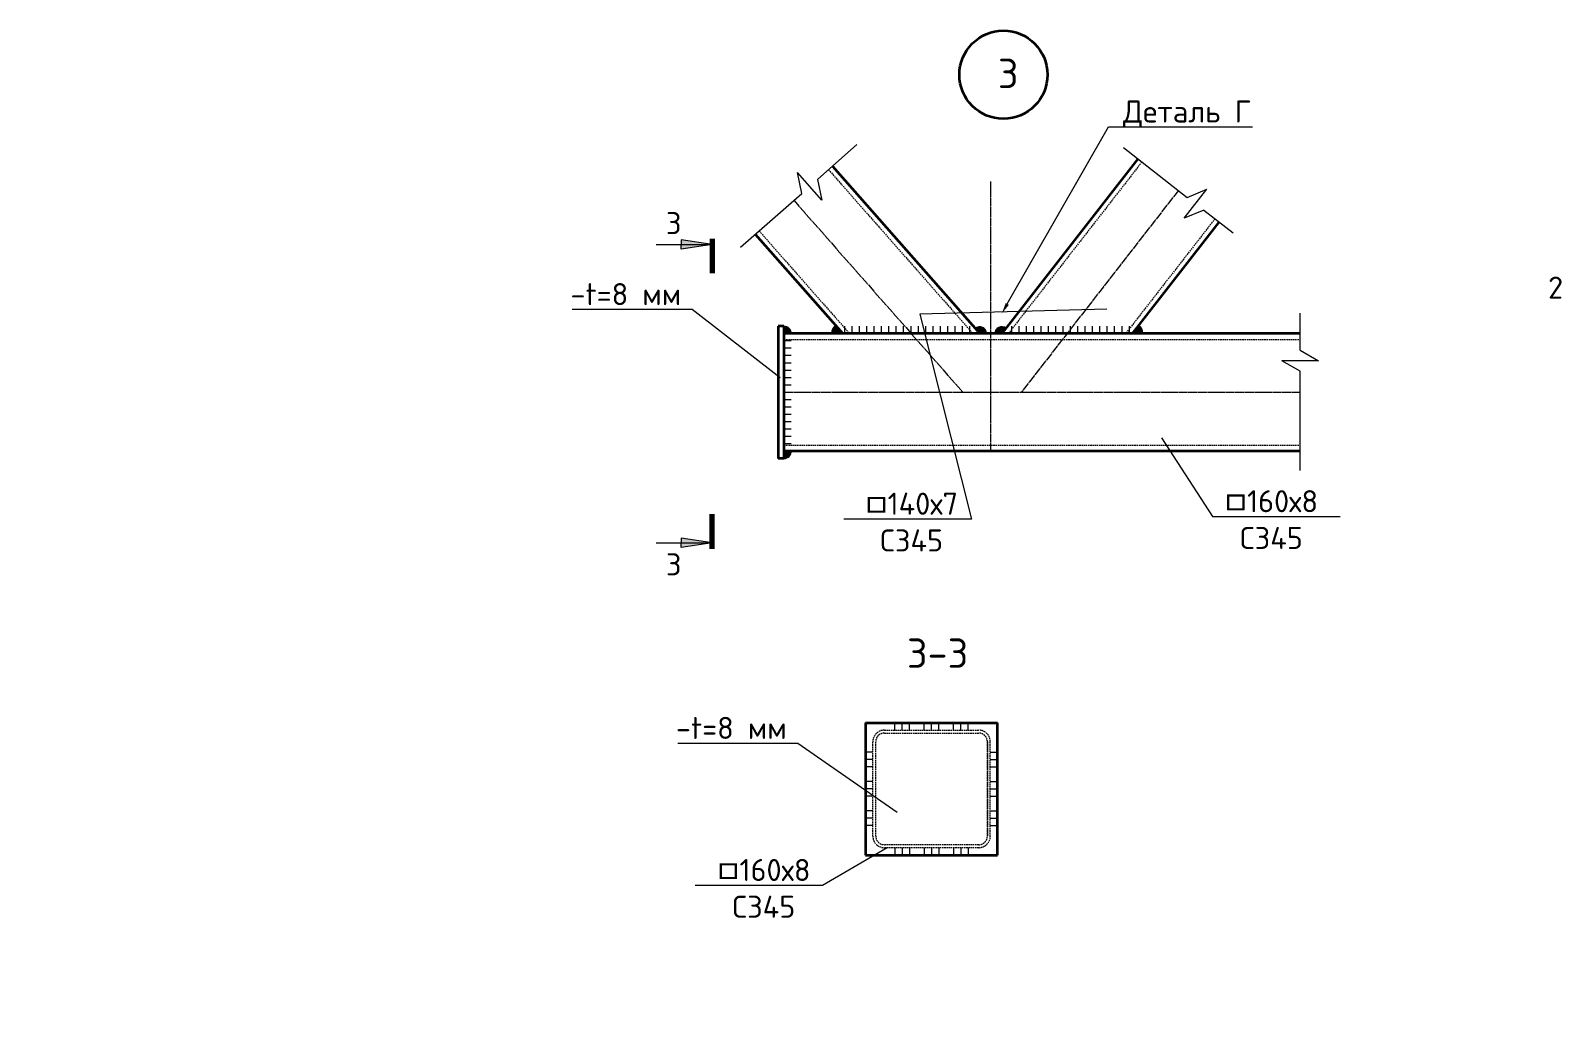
# Model space of a CAD drawing. Header units: millimetres. Extents: x -8174 to 141842, y -29548 to 3412.
# Drawn here: x 67076 to 69162, y -11618 to -10259 of the extents above; entities that cross this region are included whole.
import ezdxf
from ezdxf import colors
from ezdxf.entities.mleader import LeaderData, LeaderLine
from ezdxf.math import Vec2, Vec3

# ---------------------------------------------------------------- set-up
doc = ezdxf.new("R2010")
doc.units = ezdxf.units.MM
doc.linetypes.add('JIS_02_2.0', pattern=[3, 2, -1])
doc.linetypes.add('JIS_08_11', pattern=[12.799999999999999, 11, -0.6, 0.6, -0.6])
for name, color, linetype, lineweight in [('НАДПИСИ', 11, 'Continuous', 13), ('ОСЕВАЯ', 50, 'JIS_08_11', 13), ('ОСНОВНАЯ', 213, 'Continuous', 35), ('ШТРИХОВАЯ', 84, 'JIS_02_2.0', 13)]:
    doc.layers.add(name, color=color, linetype=linetype, lineweight=lineweight)
doc.styles.add('ОСК', font='isocpeur.ttf')

# ---------------------------------------------------------------- blocks, each defined once
blk = doc.blocks.new('_None')

msp = doc.modelspace()

# ---------------------------------------------------------------- hatches: boundary and pattern name
at = {"layer": 'НАДПИСИ'}
h = msp.add_hatch(color=256, dxfattribs=at)
h.paths.add_polyline_path([(68004.26298268081, -10549.74711427785), (67962.12919807591, -10549.74711427779), (67962.12919807591, -10543.51788384619)])
h.paths.add_polyline_path([(68004.26298268075, -10549.74711427785), (67962.12919807591, -10555.9763447094), (67962.12919807591, -10549.74711427779)])
h = msp.add_hatch(color=256, dxfattribs=at)
h.dxf.hatch_style = 1
edge = h.paths.add_edge_path()
edge.add_line((68101.98908613186, -10660.91935033578), (68101.98908613186, -10670.91935033578))
edge.add_line((68101.98908613186, -10670.91935033578), (68111.98755523347, -10670.91935033578))
edge.add_arc((68101.99014582083, -10670.91676002782), 9.997409748209046, 359.9851547831823, 450.0060731437062)
h = msp.add_hatch(color=256, dxfattribs=at)
h.dxf.hatch_style = 1
edge = h.paths.add_edge_path()
edge.add_line((68181.98908613186, -10670.91935033578), (68172.14881572354, -10659.75310261999))
edge.add_arc((68179.94219280354, -10670.03995359168), 12.90565880630832, 127.1477772092571, 183.9071848674628)
edge.add_line((68167.06653007923, -10670.91935033639), (68181.98908613186, -10670.91935033578))
h = msp.add_hatch(color=256, dxfattribs=at)
h.dxf.hatch_style = 1
edge = h.paths.add_edge_path()
edge.add_line((68368.59411237767, -10670.91935033578), (68377.86780098337, -10670.91935033578))
edge.add_arc((68368.72712938424, -10670.83814588409), 9.141032296527634, 359.4910056756867, 492.350240232002)
edge.add_line((68362.56917420198, -10664.08255120847), (68368.59411237767, -10670.91935033578))
h = msp.add_hatch(color=256, dxfattribs=at)
h.dxf.hatch_style = 1
edge = h.paths.add_edge_path()
edge.add_line((68398.59411237732, -10670.91935033562), (68389.2238191755, -10670.91935033577))
edge.add_arc((68398.59670149372, -10670.91176817), 9.372885385002231, 52.07752858629971, 180.0463492433476, ccw=False)
edge.add_line((68404.35722653527, -10663.51803219391), (68398.59411237732, -10670.91935033564))
h = msp.add_hatch(color=256, dxfattribs=at)
h.dxf.hatch_style = 1
edge = h.paths.add_edge_path()
edge.add_line((68576.03063318174, -10670.91935033578), (68585.0162242545, -10659.37954452915))
edge.add_arc((68577.61934038799, -10670.05505689536), 12.9877040009338, -3.8156851723611, 55.28255941264712, ccw=False)
edge.add_line((68590.5782543883, -10670.91935033418), (68576.03063318174, -10670.91935033578))
h = msp.add_hatch(color=256, dxfattribs=at)
h.dxf.hatch_style = 1
edge = h.paths.add_edge_path()
edge.add_line((68101.98908613186, -10840.91935033578), (68101.98908613186, -10830.91935033578))
edge.add_line((68101.98908613186, -10830.91935033578), (68111.98755523347, -10830.91935033578))
edge.add_arc((68101.99014582083, -10830.92194064375), 9.997409748209046, -90.0060731437062, 0.014845216817718665, ccw=False)
h = msp.add_hatch(color=256, dxfattribs=at)
h.paths.add_polyline_path([(68004.26298268081, -10955.67029003071), (67962.12919807591, -10955.67029003077), (67962.12919807591, -10961.89952046238)])
h.paths.add_polyline_path([(68004.26298268075, -10955.67029003071), (67962.12919807591, -10949.44105959916), (67962.12919807591, -10955.67029003077)])

# ---------------------------------------------------------------- linework, layer by layer
at = {"color": 7, "lineweight": 70}
for p, q in [((68004.26298268035, -10541.81921412301), (68004.26298268029, -10588.86744208139)), ((68004.26298268035, -10963.59819018556), (68004.26298268029, -10916.54996222717))]:
    msp.add_line(p, q, dxfattribs=at)
at = {"layer": 'НАДПИСИ'}
for p, q in [((68147.51478749485, -10461.15035522784), (68201.29785672814, -10413.75395510178)), ((68564.19045582955, -10417.73153485544), (68651.17962055048, -10485.46656220534)), ((68153.33959756367, -10489.33955984938), (68120.28175725689, -10451.82717263862)), ((68126.10656732571, -10480.01637726024), (68120.28175725689, -10451.82717263862)), ((68147.51478749485, -10461.15035522784), (68153.33959756367, -10489.33955984938)), ((68042.89687886462, -10553.34502407955), (68126.10656732571, -10480.01637726024)), ((68647.07747158036, -10513.95747379767), (68677.7961959106, -10474.50674534403)), ((68651.17962055048, -10485.46656220534), (68677.7961959106, -10474.50674534403)), ((68673.69404694048, -10502.99765693635), (68647.07747158036, -10513.95747379767)), ((68673.69404694048, -10502.99765693635), (68713.42679946177, -10533.93598227092)), ((67928.02058637777, -10549.74711427779), (68004.26298268035, -10549.74711427791)), ((68004.26298268081, -10549.74711427785), (67962.12919807591, -10543.51788384619)), ((67962.12919807591, -10543.51788384619), (67962.12919807591, -10549.74711427779)), ((68004.26298268081, -10549.74711427785), (67962.12919807591, -10555.9763447094)), ((67962.12919807591, -10555.97634470946), (67962.12919807591, -10549.74711427785)), ((68804.73472522065, -10693.57361439186), (68804.73472522065, -10643.21617603936)), ((68184.94929194066, -10670.91935033578), (68184.94929194066, -10660.91935033578)), ((68194.94929194066, -10670.91935033578), (68194.94929194066, -10660.91935033578)), ((68204.94929194066, -10670.91935033578), (68204.94929194066, -10660.91935033578)), ((68214.94929194066, -10670.91935033578), (68214.94929194066, -10660.91935033578)), ((68224.94929194066, -10670.91935033578), (68224.94929194066, -10660.91935033578)), ((68234.94929194066, -10670.91935033578), (68234.94929194066, -10660.91935033578)), ((68244.94929194066, -10670.91935033578), (68244.94929194066, -10660.91935033578)), ((68254.94929194066, -10670.91935033578), (68254.94929194066, -10660.91935033578)), ((68264.94929194066, -10670.91935033578), (68264.94929194066, -10660.91935033578)), ((68274.94929194066, -10670.91935033578), (68274.94929194066, -10660.91935033578)), ((68284.94929194066, -10670.91935033578), (68284.94929194066, -10660.91935033578)), ((68294.94929194066, -10670.91935033578), (68294.94929194066, -10660.91935033578)), ((68304.94929194066, -10670.91935033578), (68304.94929194066, -10660.91935033578)), ((68314.94929194066, -10670.91935033578), (68314.94929194066, -10660.91935033578)), ((68324.94929194066, -10670.91935033578), (68324.94929194066, -10660.91935033578)), ((68334.94929194066, -10670.91935033578), (68334.94929194066, -10660.91935033578)), ((68344.94929194066, -10670.91935033578), (68344.94929194066, -10660.91935033578)), ((68354.94929194066, -10670.91935033578), (68354.94929194066, -10660.91935033578)), ((68412.23893281433, -10670.91935033549), (68412.23893281422, -10660.91935033549)), ((68422.23893281433, -10670.91935033537), (68422.23893281422, -10660.91935033537)), ((68432.23893281433, -10670.91935033529), (68432.23893281422, -10660.91935033529)), ((68442.23893281433, -10670.91935033517), (68442.23893281422, -10660.91935033517)), ((68452.23893281433, -10670.91935033508), (68452.23893281422, -10660.91935033508)), ((68462.23893281433, -10670.91935033497), (68462.23893281422, -10660.91935033497)), ((68472.23893281433, -10670.91935033487), (68472.23893281422, -10660.91935033487)), ((68482.23893281433, -10670.91935033476), (68482.23893281422, -10660.91935033476)), ((68492.23893281433, -10670.91935033466), (68492.23893281422, -10660.91935033466)), ((68502.23893281433, -10670.91935033456), (68502.23893281422, -10660.91935033456)), ((68512.23893281433, -10670.91935033446), (68512.23893281422, -10660.91935033446)), ((68522.23893281433, -10670.91935033436), (68522.23893281422, -10660.91935033436)), ((68532.23893281433, -10670.91935033425), (68532.23893281422, -10660.91935033425)), ((68542.23893281433, -10670.91935033415), (68542.23893281422, -10660.91935033415)), ((68552.23893281433, -10670.91935033405), (68552.23893281422, -10660.91935033405)), ((68562.23893281433, -10670.91935033395), (68562.23893281422, -10660.91935033395)), ((68572.23893281433, -10670.91935033385), (68572.23893281422, -10660.91935033385)), ((68111.98908613186, -10680.91935033578), (68101.98908613186, -10680.91935033578)), ((68111.98908613186, -10690.91935033578), (68101.98908613186, -10690.91935033578)), ((68804.73472522065, -10693.57361439188), (68829.73472522065, -10707.84104827238)), ((68111.98908613186, -10700.91935033578), (68101.98908613186, -10700.91935033578)), ((68111.98908613186, -10710.91935033578), (68101.98908613186, -10710.91935033578)), ((68829.73472522065, -10707.84104827238), (68779.73472522065, -10707.84104827238)), ((68804.73472522065, -10722.10848215288), (68779.73472522065, -10707.84104827238)), ((68111.98908613186, -10720.91935033578), (68101.98908613186, -10720.91935033578)), ((68111.98908613186, -10730.91935033578), (68101.98908613186, -10730.91935033578)), ((68804.73472522065, -10857.05274432042), (68804.73472522065, -10722.10848215288)), ((68111.98908613186, -10740.91935033578), (68101.98908613186, -10740.91935033578)), ((68111.98908613186, -10750.91935033578), (68101.98908613186, -10750.91935033578)), ((68111.98908613186, -10760.91935033578), (68101.98908613186, -10760.91935033578)), ((68111.98908613186, -10770.91935033578), (68101.98908613186, -10770.91935033578)), ((68111.98908613186, -10780.91935033578), (68101.98908613186, -10780.91935033578)), ((68111.98908613186, -10790.91935033578), (68101.98908613186, -10790.91935033578)), ((68111.98908613186, -10800.91935033578), (68101.98908613186, -10800.91935033578)), ((68111.98908613186, -10810.91935033578), (68101.98908613186, -10810.91935033578)), ((68111.98908613186, -10820.91935033578), (68101.98908613186, -10820.91935033578)), ((67928.02058637777, -10955.67029003077), (68004.26298268035, -10955.67029003066)), ((68004.26298268081, -10955.67029003071), (67962.12919807591, -10949.44105959916)), ((67962.12919807591, -10949.44105959911), (67962.12919807591, -10955.67029003071)), ((68004.26298268081, -10955.67029003071), (67962.12919807591, -10961.89952046238)), ((67962.12919807591, -10961.89952046238), (67962.12919807591, -10955.67029003077)), ((68252.94453905459, -11210.54002773674), (68252.94453905459, -11200.54002773674)), ((68262.94453905459, -11210.54002773674), (68262.94453905459, -11200.54002773674)), ((68272.94453905459, -11210.54002773674), (68272.94453905459, -11200.54002773674)), ((68292.94453905459, -11210.54002773674), (68292.94453905459, -11200.54002773674)), ((68302.94453905459, -11210.54002773674), (68302.94453905459, -11200.54002773674)), ((68312.94453905459, -11210.54002773674), (68312.94453905459, -11200.54002773674)), ((68332.94453905459, -11210.54002773674), (68332.94453905459, -11200.54002773674)), ((68342.94453905459, -11210.54002773674), (68342.94453905459, -11200.54002773674)), ((68352.94453905459, -11210.54002773674), (68352.94453905459, -11200.54002773674)), ((68222.94453905459, -11240.54002773674), (68212.94453905459, -11240.54002773674)), ((68382.94453905459, -11240.54002773674), (68392.94453905459, -11240.54002773674)), ((68222.94453905459, -11250.54002773674), (68212.94453905459, -11250.54002773674)), ((68222.94453905459, -11260.54002773674), (68212.94453905459, -11260.54002773674)), ((68382.94453905459, -11250.54002773674), (68392.94453905459, -11250.54002773674)), ((68382.94453905459, -11260.54002773674), (68392.94453905459, -11260.54002773674)), ((68222.94453905459, -11280.54002773674), (68212.94453905459, -11280.54002773674)), ((68382.94453905459, -11280.54002773674), (68392.94453905459, -11280.54002773674)), ((68222.94453905459, -11290.54002773674), (68212.94453905459, -11290.54002773674)), ((68222.94453905459, -11300.54002773674), (68212.94453905459, -11300.54002773674)), ((68382.94453905459, -11290.54002773674), (68392.94453905459, -11290.54002773674)), ((68382.94453905459, -11300.54002773674), (68392.94453905459, -11300.54002773674)), ((68222.94453905459, -11320.54002773674), (68212.94453905459, -11320.54002773674)), ((68382.94453905459, -11320.54002773674), (68392.94453905459, -11320.54002773674)), ((68222.94453905459, -11330.54002773674), (68212.94453905459, -11330.54002773674)), ((68222.94453905459, -11340.54002773674), (68212.94453905459, -11340.54002773674)), ((68382.94453905459, -11330.54002773674), (68392.94453905459, -11330.54002773674)), ((68382.94453905459, -11340.54002773674), (68392.94453905459, -11340.54002773674)), ((68252.94453905459, -11370.54002773674), (68252.94453905459, -11380.54002773674)), ((68262.94453905459, -11370.54002773674), (68262.94453905459, -11380.54002773674)), ((68272.94453905459, -11370.54002773674), (68272.94453905459, -11380.54002773674)), ((68292.94453905459, -11370.54002773674), (68292.94453905459, -11380.54002773674)), ((68302.94453905459, -11370.54002773674), (68302.94453905459, -11380.54002773674)), ((68312.94453905459, -11370.54002773674), (68312.94453905459, -11380.54002773674)), ((68332.94453905459, -11370.54002773674), (68332.94453905459, -11380.54002773674)), ((68342.94453905459, -11370.54002773674), (68342.94453905459, -11380.54002773674)), ((68352.94453905459, -11370.54002773674), (68352.94453905459, -11380.54002773674))]:
    msp.add_line(p, q, dxfattribs=at)
for centre, radius, start, end in [((68101.99014582089, -10670.91676002779), 9.997409748150847, 359.9851547829425, 90.0060731437537), ((68179.94219280343, -10670.03995359165), 12.90565880622062, 127.1477772090807, 183.9071848651486), ((68368.72712938412, -10670.83814588425), 9.141032296641491, 359.4910056772115, 132.3502402298861), ((68398.5967014936, -10670.9117681699), 9.372885384872953, 52.07752858475574, 180.0463492435429), ((68577.61934038822, -10670.05505689525), 12.98770400072215, 356.1843148298757, 55.28255941306811), ((68101.99014582089, -10830.92194064378), 9.997409748150847, 269.9939268562463, 0.01484521705754941)]:
    msp.add_arc(centre, radius, start, end, dxfattribs=at)
at = {"layer": 'ОСЕВАЯ', "linetype": 'JIS_08_11'}
for p, q in [((68383.59411237773, -10830.91935033578), (68383.59411237767, -10463.98551144305)), ((68115.38472708274, -10489.46501300175), (68345.7917039186, -10750.91935033578)), ((68639.06336734304, -10476.03211430577), (68425.01953199465, -10750.91935033578)), ((68804.73472522065, -10750.91935033578), (68101.98908613186, -10750.91935033578))]:
    msp.add_line(p, q, dxfattribs=at)
at = {"layer": 'ОСНОВНАЯ'}
for p, q in [((68167.90206917771, -10443.18403657217), (68368.59411237767, -10670.91935033578)), ((68583.83234750794, -10433.0259002434), (68398.59411237767, -10670.91935033578)), ((68694.29438717809, -10519.03832836813), (68576.03063318174, -10670.91935033578)), ((68062.86738498765, -10535.74598943129), (68181.98908613186, -10670.91935033578)), ((68093.98908613186, -10660.91935033578), (68093.98908613186, -10840.91935033578)), ((68101.98908613186, -10660.91935033578), (68093.98908613186, -10660.91935033578)), ((68101.98908613186, -10660.91935033578), (68101.98908613186, -10840.91935033578)), ((68804.73472522065, -10670.91935033578), (68101.98908613186, -10670.91935033578)), ((68181.98908613186, -10670.91935033578), (68101.98908613186, -10670.91935033578)), ((68101.98908613186, -10840.91935033578), (68093.98908613186, -10840.91935033578)), ((68804.73472522065, -10830.91935033578), (68101.98908613186, -10830.91935033578)), ((68212.94453905459, -11200.54002773674), (68212.94453905459, -11380.54002773674)), ((68212.94453905459, -11200.54002773674), (68392.94453905459, -11200.54002773674)), ((68392.94453905459, -11380.54002773674), (68392.94453905459, -11200.54002773674)), ((68212.94453905453, -11380.54002773674), (68392.94453905459, -11380.54002773674))]:
    msp.add_line(p, q, dxfattribs=at)
msp.add_circle((68400.82568348275, -10318.60541143446), 60, dxfattribs=at)
at = {"layer": 'ШТРИХОВАЯ'}
for p, q in [((68162.65033496823, -10447.81213421513), (68359.26386106544, -10670.91935033578)), ((68589.35544949141, -10437.32652164965), (68407.46593841782, -10670.91935033578)), ((68068.11911919719, -10531.11789178834), (68191.31933744415, -10670.91935033578)), ((68688.77128519461, -10514.7377069619), (68567.15880714153, -10670.91935033578)), ((68101.98908613191, -10678.91935033578), (68804.73472522065, -10678.91935033578)), ((68101.98908613186, -10822.91935033578), (68804.7347252206, -10822.91935033578)), ((68238.72057516471, -11210.54002773674), (68367.16850294446, -11210.54002773674)), ((68238.72057516471, -11214.54002773674), (68367.16850294446, -11214.54002773676)), ((68222.94453905459, -11354.76399162662), (68222.94453905459, -11226.31606384685)), ((68226.94453905459, -11354.76399162662), (68226.94453905459, -11226.31606384685)), ((68378.94453905453, -11226.31606384687), (68378.94453905447, -11354.76399162662)), ((68378.94453905447, -11354.76399162662), (68378.94453905453, -11226.31606384687)), ((68382.94453905453, -11354.76399162662), (68382.94453905453, -11226.31606384685)), ((68367.16850294446, -11366.54002773674), (68238.72057516471, -11366.54002773673)), ((68367.16850294446, -11370.54002773674), (68238.72057516471, -11370.54002773674))]:
    msp.add_line(p, q, dxfattribs=at)
for centre, radius, start, end in [((68238.72057516471, -11226.31606384685), 15.77603611011582, 90, 180), ((68238.72057516471, -11226.31606384685), 11.77603611011569, 90, 180), ((68367.16850294446, -11226.31606384685), 15.77603611011582, 0, 90), ((68367.16850294446, -11226.31606384685), 11.77603611011569, 0, 90), ((68238.72057516471, -11354.76399162662), 15.77603611011582, 180, 270), ((68238.72057516471, -11354.76399162662), 11.77603611011569, 180, 270), ((68367.16850294446, -11354.76399162662), 11.77603611011569, 270, 0), ((68367.16850294446, -11354.76399162662), 11.77603611011569, 270, 0), ((68367.16850294446, -11354.76399162662), 15.77603611011582, 270, 0)]:
    msp.add_arc(centre, radius, start, end, dxfattribs=at)

# ---------------------------------------------------------------- texts
at = {"layer": 'НАДПИСИ', "style": 'ОСК'}
for s, insert, char_height, width, attachment_point in [('3', (68393.1966135191, -10296.78140854191), 40, 41.22453085327379, 1), ('3', (67941.33855619648, -10535.50305628142), 30, 74.751122343514, 7), ('2', (69142.34753376659, -10593.31778789185), 30, 74.751122343514, 1), ('3', (67941.33855619648, -10969.91434802715), 30, 74.751122343514, 1), ('3-3', (68352.91877103568, -11125.76405733681), 40, 233.030446242969, 9)]:
    msp.add_mtext(s, dxfattribs=dict(at, insert=insert, char_height=char_height, width=width, attachment_point=attachment_point))

# ---------------------------------------------------------------- leaders
at = {"layer": 'НАДПИСИ'}
ml = msp.add_multileader_mtext('Standard', dxfattribs=at)
ml.set_content('Деталь Г', color=256, style='ОСК')
ml.set_leader_properties(color=256, linetype='ByLayer', lineweight=-1)
ml.build(insert=Vec2(0, 0))
ml.multileader.update_dxf_attribs({"has_dogleg": 0, "text_left_attachment_type": 6, "text_right_attachment_type": 6, "dogleg_length": 0, "arrow_head_size": 15, "scale": 10})
ctx = ml.context
ctx.base_point, ctx.scale, ctx.char_height, ctx.arrow_head_size, ctx.landing_gap_size, ctx.plane_origin = Vec3(68543.82411137625, -10389.61953987688), 10, 30, 15, 20, Vec3(68401.5659177127, -11321.8990612319)
ctx.left_attachment, ctx.right_attachment, ctx.text_align_type = 6, 6, 1
notes = []
notes.append((ctx, [(1, (1, 1, 0), (68543.82411137625, -10389.61953987688), (1, 0), 0, [(3, [(68398.59411237767, -10643.58877044887)], 0, [])])]))
ctx.mtext.insert, ctx.mtext.alignment, ctx.mtext.flow_direction = Vec3(68650.82411137625, -10353.61953987688), 2, 5
ml = msp.add_multileader_mtext('Standard', dxfattribs=at)
ml.set_content('-t=8 мм', color=256, style='ОСК')
ml.set_leader_properties(color=256, linetype='ByLayer', lineweight=-1)
ml.set_arrow_properties(name='NONE')
ml.build(insert=Vec2(0, 0))
ml.multileader.update_dxf_attribs({"has_dogleg": 0, "text_left_attachment_type": 6, "text_right_attachment_type": 6, "dogleg_length": 0, "arrow_head_size": 15, "scale": 10})
ctx = ml.context
ctx.base_point, ctx.scale, ctx.char_height, ctx.arrow_head_size, ctx.landing_gap_size, ctx.plane_origin = Vec3(67796.16498982167, -10638.15549811925), 10, 30, 15, 20, Vec3(67859.62175603444, -11506.85583099123)
ctx.left_attachment, ctx.right_attachment, ctx.text_align_type = 6, 6, 1
notes.append((ctx, [(0, (1, 1, 0), (67977.16498982167, -10638.15549811925), (-1, 0), 0, [(3, [(68096.93624915817, -10731.16358611122)], 0, [])])]))
ctx.mtext.insert, ctx.mtext.alignment, ctx.mtext.flow_direction = Vec3(67886.66498982167, -10602.15549811925), 2, 5
ml = msp.add_multileader_mtext('Standard', dxfattribs=at)
ml.set_content('□140х7\\PС345', color=256, style='ОСК')
ml.set_leader_properties(color=256, linetype='ByLayer', lineweight=-1)
ml.set_arrow_properties(name='NONE')
ml.build(insert=Vec2(0, 0))
ml.multileader.update_dxf_attribs({"has_dogleg": 0, "text_left_attachment_type": 6, "text_right_attachment_type": 6, "dogleg_length": 0, "arrow_head_size": 15, "scale": 10})
ctx = ml.context
ctx.base_point, ctx.scale, ctx.char_height, ctx.arrow_head_size, ctx.landing_gap_size, ctx.plane_origin = Vec3(69424.97179645271, -10917.34887873282), 10, 30, 15, 20, Vec3(69302.23249781237, -11849.61063057577)
ctx.left_attachment, ctx.right_attachment, ctx.text_align_type = 6, 6, 1
notes.append((ctx, [(0, (1, 1, 0), (69587.97179645271, -10917.34887873282), (-1, 0), 0, [(3, [(69742.81003427686, -10631.62144751463), (69517.46965981746, -10638.23020422686)], 0, [])])]))
ctx.mtext.insert, ctx.mtext.width, ctx.mtext.alignment, ctx.mtext.flow_direction = Vec3(69506.47179645271, -10881.34887873282), 161.7050698972307, 2, 5
ml = msp.add_multileader_mtext('Standard', dxfattribs=at)
ml.set_content('□140х7\\PС345', color=256, style='ОСК')
ml.set_leader_properties(color=256, linetype='ByLayer', lineweight=-1)
ml.set_arrow_properties(name='NONE')
ml.build(insert=Vec2(0, 0))
ml.multileader.update_dxf_attribs({"has_dogleg": 0, "text_left_attachment_type": 6, "text_right_attachment_type": 6, "dogleg_length": 0, "arrow_head_size": 15, "scale": 10})
ctx = ml.context
ctx.base_point, ctx.scale, ctx.char_height, ctx.arrow_head_size, ctx.landing_gap_size, ctx.plane_origin = Vec3(68194.3195683356, -10923.39046726975), 10, 30, 15, 20, Vec3(68071.58026969526, -11855.6522191127)
ctx.left_attachment, ctx.right_attachment, ctx.text_align_type = 6, 6, 1
notes.append((ctx, [(0, (1, 1, 0), (68357.3195683356, -10923.39046726975), (-1, 0), 0, [(3, [(68541.70708581974, -10637.66303605156), (68286.81743170036, -10644.27179276379)], 0, [])])]))
ctx.mtext.insert, ctx.mtext.width, ctx.mtext.alignment, ctx.mtext.flow_direction = Vec3(68275.8195683356, -10887.39046726975), 161.7050698972307, 2, 5
ml = msp.add_multileader_mtext('Standard', dxfattribs=at)
ml.set_content('□160х8\\PС345', color=256, style='ОСК')
ml.set_leader_properties(color=256, linetype='ByLayer', lineweight=-1)
ml.set_arrow_properties(name='NONE')
ml.build(insert=Vec2(0, 0))
ml.multileader.update_dxf_attribs({"has_dogleg": 0, "text_left_attachment_type": 6, "text_right_attachment_type": 6, "dogleg_length": 0, "arrow_head_size": 15, "scale": 10})
ctx = ml.context
ctx.base_point, ctx.scale, ctx.char_height, ctx.arrow_head_size, ctx.landing_gap_size, ctx.plane_origin = Vec3(68685.63268186647, -10920.00953838642), 10, 30, 15, 20, Vec3(68666.01292895229, -11862.27129022946)
ctx.left_attachment, ctx.right_attachment, ctx.text_align_type = 6, 6, 1
notes.append((ctx, [(1, (1, 1, 0), (68685.63268186647, -10920.00953838642), (1, 0), 0, [(3, [(68616.10451745318, -10812.60812469263)], 0, [])])]))
ctx.mtext.insert, ctx.mtext.alignment, ctx.mtext.flow_direction = Vec3(68765.63268186647, -10884.00953838642), 2, 5
ml = msp.add_multileader_mtext('Standard', dxfattribs=at)
ml.set_content(' {\\H0.6x;6}', color=256, style='ОСК')
ml.set_leader_properties(color=256, linetype='ByLayer', lineweight=-1)
ml.set_arrow_properties(name='NONE')
ml.build(insert=Vec2(0, 0))
ml.multileader.update_dxf_attribs({"has_dogleg": 0, "text_left_attachment_type": 6, "text_right_attachment_type": 6, "dogleg_length": 0, "arrow_head_size": 75, "scale": 50})
ctx = ml.context
ctx.base_point, ctx.scale, ctx.char_height, ctx.arrow_head_size, ctx.landing_gap_size, ctx.plane_origin = Vec3(86437.04807588484, -11196.58666823232), 50, 250, 75, 100, Vec3(82148.64768171989, -12265.25015954081)
ctx.left_attachment, ctx.right_attachment, ctx.text_align_type = 6, 6, 1
notes.append((ctx, [(0, (1, 1, 0), (86877.04807588484, -11196.58666823232), (-1, 0), 0, [(2, [(87119.4316652918, -11413.02640624598)], 0, [])])]))
ctx.mtext.insert, ctx.mtext.width, ctx.mtext.defined_height, ctx.mtext.alignment, ctx.mtext.flow_direction = Vec3(86657.04807588484, -10916.58666823232), 814.4691549743875, 273.0506630395539, 2, 5
ml = msp.add_multileader_mtext('Standard', dxfattribs=at)
ml.set_content('-t=8 мм', color=256, style='ОСК')
ml.set_leader_properties(color=256, linetype='ByLayer', lineweight=-1)
ml.set_arrow_properties(name='NONE')
ml.build(insert=Vec2(0, 0))
ml.multileader.update_dxf_attribs({"has_dogleg": 0, "text_left_attachment_type": 6, "text_right_attachment_type": 6, "dogleg_length": 0, "arrow_head_size": 15, "scale": 10})
ctx = ml.context
ctx.base_point, ctx.scale, ctx.char_height, ctx.arrow_head_size, ctx.landing_gap_size, ctx.plane_origin = Vec3(67939.79564375384, -11228.52978965704), 10, 30, 15, 20, Vec3(67956.00535355805, -12170.79154150008)
ctx.left_attachment, ctx.right_attachment, ctx.text_align_type = 6, 6, 1
notes.append((ctx, [(0, (1, 1, 0), (68120.79564375384, -11228.52978965704), (-1, 0), 0, [(3, [(68256.16054661653, -11322.59701680538)], 0, [])])]))
ctx.mtext.insert, ctx.mtext.alignment, ctx.mtext.flow_direction = Vec3(68030.29564375384, -11192.52978965704), 2, 5
ml = msp.add_multileader_mtext('Standard', dxfattribs=at)
ml.set_content(' {\\H0.6x;6}', color=256, style='ОСК')
ml.set_leader_properties(color=256, linetype='ByLayer', lineweight=-1)
ml.set_arrow_properties(name='NONE')
ml.build(insert=Vec2(0, 0))
ml.multileader.update_dxf_attribs({"has_dogleg": 0, "text_left_attachment_type": 6, "text_right_attachment_type": 6, "dogleg_length": 0, "arrow_head_size": 75, "scale": 50})
ctx = ml.context
ctx.base_point, ctx.scale, ctx.char_height, ctx.arrow_head_size, ctx.landing_gap_size, ctx.plane_origin = Vec3(48348.46484175278, -11650.70780068563), 50, 250, 75, 100, Vec3(44060.06444758782, -12719.37129199412)
ctx.left_attachment, ctx.right_attachment, ctx.text_align_type = 6, 6, 1
notes.append((ctx, [(0, (1, 1, 0), (48788.46484175278, -11650.70780068563), (-1, 0), 0, [(2, [(48959.15023851307, -11803.12365791402)], 0, [])])]))
ctx.mtext.insert, ctx.mtext.width, ctx.mtext.defined_height, ctx.mtext.alignment, ctx.mtext.flow_direction = Vec3(48568.46484175278, -11370.70780068563), 814.4691549743875, 273.0506630395539, 2, 5
ml = msp.add_multileader_mtext('Standard', dxfattribs=at)
ml.set_content('□160х8\\PС345', color=256, style='ОСК')
ml.set_leader_properties(color=256, linetype='ByLayer', lineweight=-1)
ml.set_arrow_properties(name='NONE')
ml.build(insert=Vec2(0, 0))
ml.multileader.update_dxf_attribs({"has_dogleg": 0, "text_left_attachment_type": 6, "text_right_attachment_type": 6, "dogleg_length": 0, "arrow_head_size": 15, "scale": 10})
ctx = ml.context
ctx.base_point, ctx.scale, ctx.char_height, ctx.arrow_head_size, ctx.landing_gap_size, ctx.plane_origin = Vec3(67994.60182079003, -11421.89221188909), 10, 30, 15, 20, Vec3(68477.03777385026, -12486.78724373999)
ctx.left_attachment, ctx.right_attachment, ctx.text_align_type = 6, 6, 1
notes.append((ctx, [(0, (1, 1, 0), (68154.60182079003, -11421.89221188909), (-1, 0), 0, [(3, [(68242.44133789052, -11370.54002773674)], 0, [])])]))
ctx.mtext.insert, ctx.mtext.alignment, ctx.mtext.flow_direction = Vec3(68074.60182079003, -11385.89221188909), 2, 5
ml = msp.add_multileader_mtext('Standard', dxfattribs=at)
ml.set_content('□140х7\\PС345', color=256, style='ОСК')
ml.set_leader_properties(color=256, linetype='ByLayer', lineweight=-1)
ml.set_arrow_properties(name='NONE')
ml.build(insert=Vec2(0, 0))
ml.multileader.update_dxf_attribs({"has_dogleg": 0, "text_left_attachment_type": 6, "text_right_attachment_type": 6, "dogleg_length": 0, "arrow_head_size": 15, "scale": 10})
ctx = ml.context
ctx.base_point, ctx.scale, ctx.char_height, ctx.arrow_head_size, ctx.landing_gap_size, ctx.plane_origin = Vec3(69721.7685433543, -11537.23886830738), 10, 30, 15, 20, Vec3(69599.02924471395, -12469.50062015033)
ctx.left_attachment, ctx.right_attachment, ctx.text_align_type = 6, 6, 1
notes.append((ctx, [(1, (1, 1, 0), (69721.7685433543, -11537.23886830738), (1, 0), 0, [(0, [(69556.00358848152, -11386.82220294891), (69698.26230745018, -11373.74058894627)], 0, [])])]))
ctx.mtext.insert, ctx.mtext.width, ctx.mtext.alignment, ctx.mtext.flow_direction = Vec3(69803.2685433543, -11501.23886830738), 161.7050698972307, 2, 5
for ctx, leaders in notes:
    for number, flags, end, landing, length, lines in leaders:
        leader = LeaderData()
        leader.index, (leader.has_last_leader_line, leader.has_dogleg_vector, leader.attachment_direction) = number, flags
        leader.last_leader_point, leader.dogleg_vector, leader.dogleg_length = Vec3(end), Vec3(landing), length
        for number, points, colour, breaks in lines:
            line = LeaderLine()
            line.index, line.vertices, line.color, line.breaks = number, Vec3.list(points), colors.encode_raw_color(colour), breaks
            leader.lines.append(line)
        ctx.leaders.append(leader)

doc.saveas('drawing.dxf')
